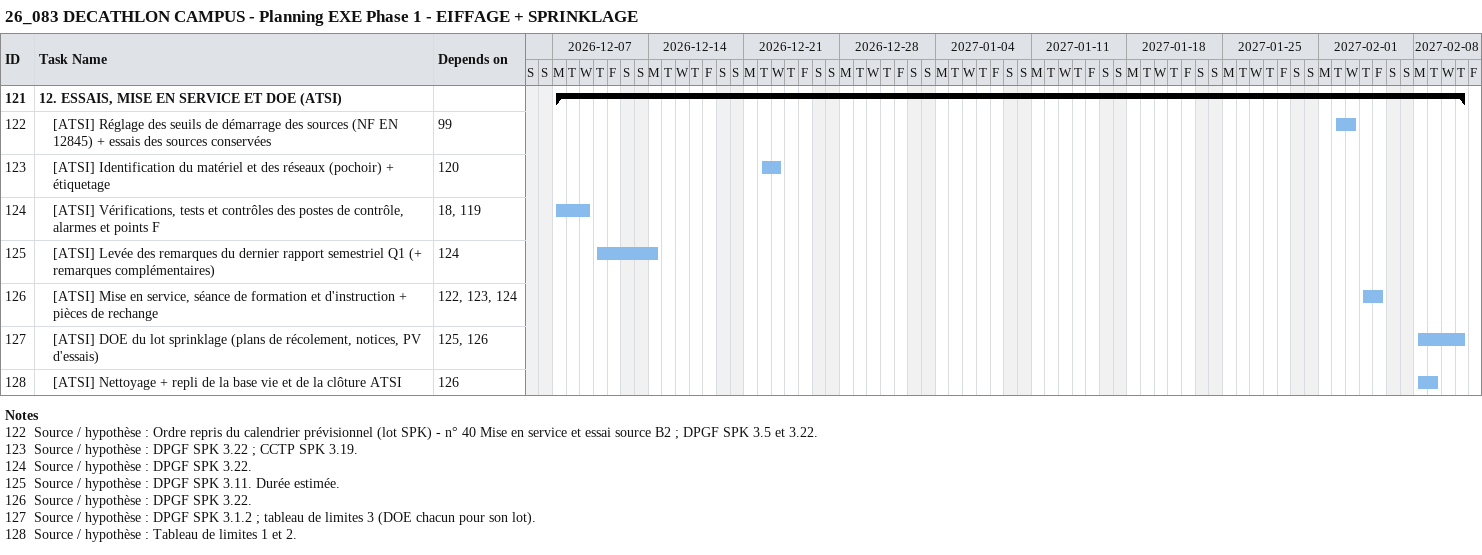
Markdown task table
26_083 DECATHLON CAMPUS - Planning EXE Phase 1 - EIFFAGE + SPRINKLAGE

| ID | Level | Task | Start | Finish | Predecessors |
|---|---|---|---|---|---|
| 121 | 1 | **12. ESSAIS, MISE EN SERVICE ET DOE (ATSI)** | 2026-12-07 | 2027-02-11 |  |
| 122 | 2 | [ATSI] Réglage des seuils de démarrage des sources (NF EN 12845) + essais des sources conservées | 2027-02-02 | 2027-02-03 | 99 |
| 123 | 2 | [ATSI] Identification du matériel et des réseaux (pochoir) + étiquetage | 2026-12-22 | 2026-12-23 | 120 |
| 124 | 2 | [ATSI] Vérifications, tests et contrôles des postes de contrôle, alarmes et points F | 2026-12-07 | 2026-12-09 | 18, 119 |
| 125 | 2 | [ATSI] Levée des remarques du dernier rapport semestriel Q1 (+ remarques complémentaires) | 2026-12-10 | 2026-12-14 | 124 |
| 126 | 2 | [ATSI] Mise en service, séance de formation et d'instruction + pièces de rechange | 2027-02-04 | 2027-02-05 | 122, 123, 124 |
| 127 | 2 | [ATSI] DOE du lot sprinklage (plans de récolement, notices, PV d'essais) | 2027-02-08 | 2027-02-11 | 125, 126 |
| 128 | 2 | [ATSI] Nettoyage + repli de la base vie et de la clôture ATSI | 2027-02-08 | 2027-02-09 | 126 |

Notes
- 122: Source / hypothèse : Ordre repris du calendrier prévisionnel (lot SPK) - n° 40 Mise en service et essai source B2 ; DPGF SPK 3.5 et 3.22.
- 123: Source / hypothèse : DPGF SPK 3.22 ; CCTP SPK 3.19.
- 124: Source / hypothèse : DPGF SPK 3.22.
- 125: Source / hypothèse : DPGF SPK 3.11. Durée estimée.
- 126: Source / hypothèse : DPGF SPK 3.22.
- 127: Source / hypothèse : DPGF SPK 3.1.2 ; tableau de limites 3 (DOE chacun pour son lot).
- 128: Source / hypothèse : Tableau de limites 1 et 2.
